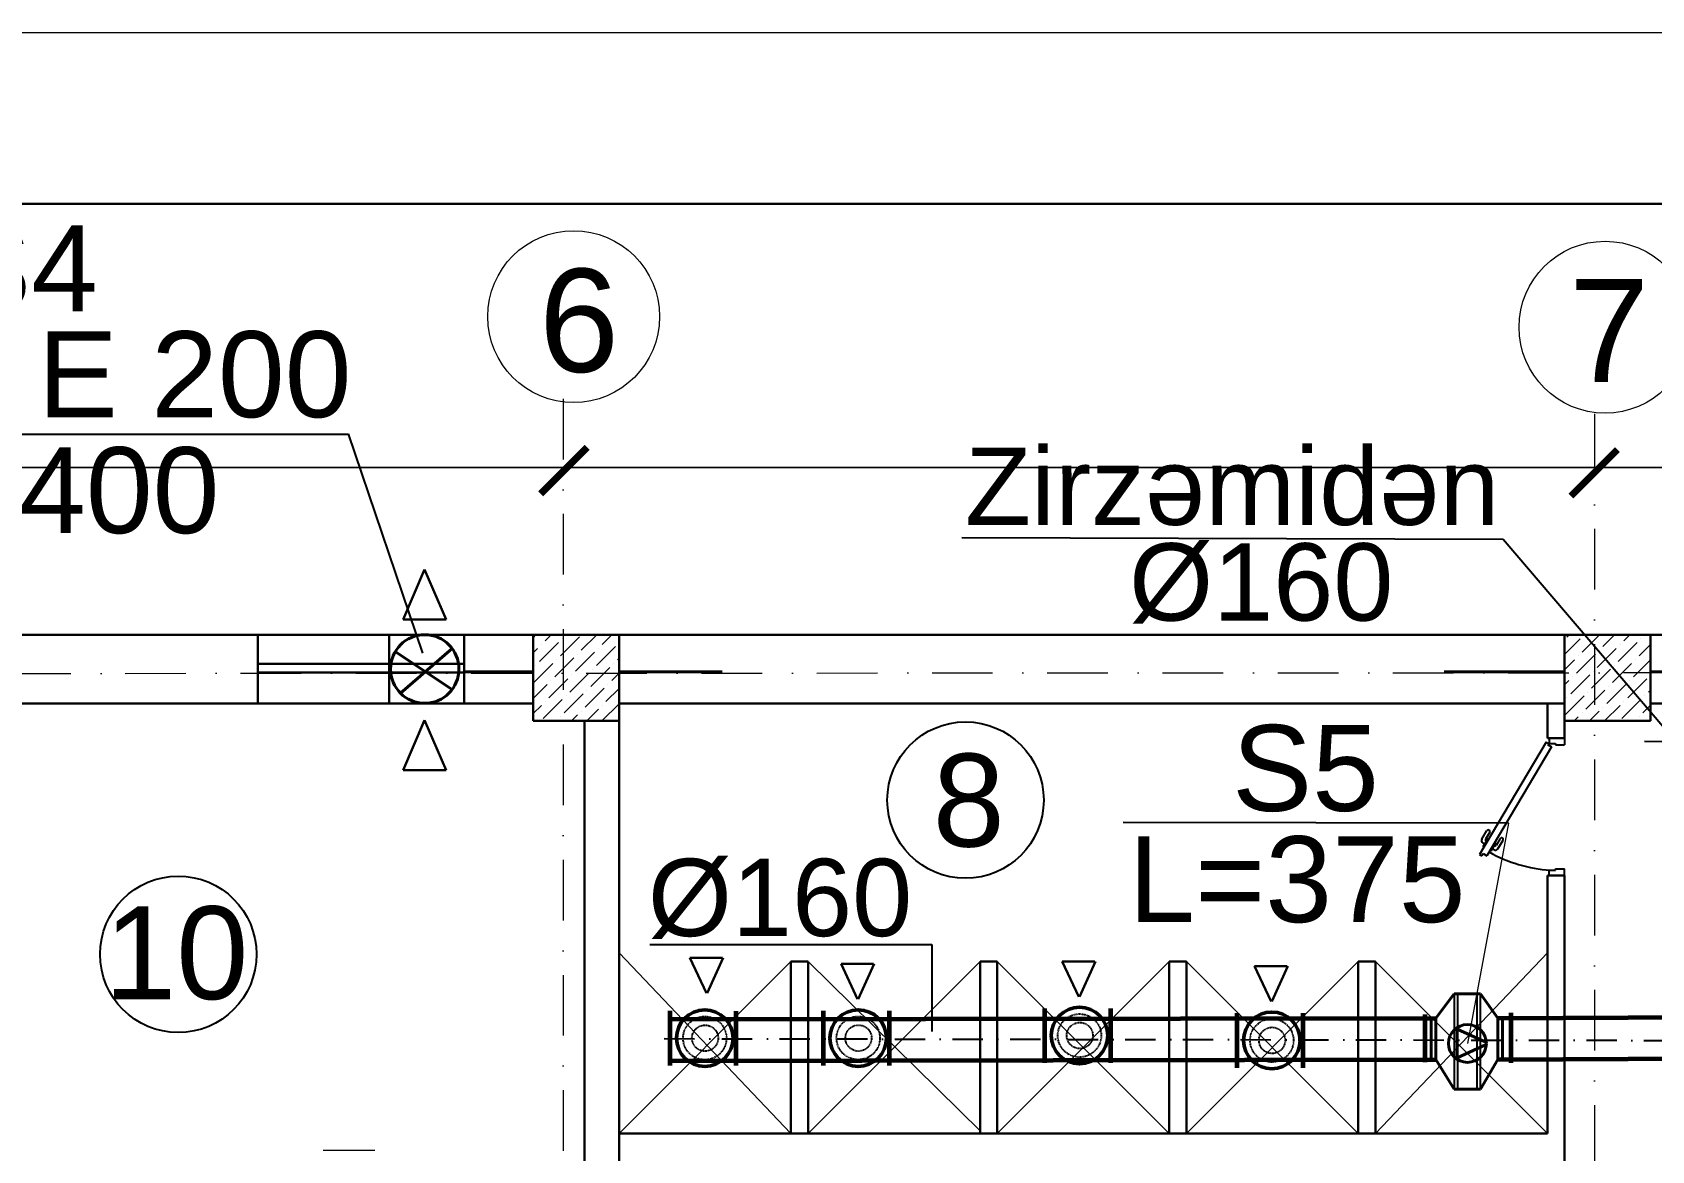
# Model space of a CAD drawing. Header units: millimetres. Extents: x 895788 to 1136524, y -21936 to 400945.
# Drawn here: x 1049184 to 1058603, y 182906 to 189410 of the extents above; entities that cross this region are included whole.
import ezdxf

# ---------------------------------------------------------------- set-up
doc = ezdxf.new("R2010")
doc.units = ezdxf.units.MM
doc.linetypes.add('Штрихпунктирная', pattern=[670.277762, 352.777767, -176.388884, 0, -141.111112])
doc.layers.add('0_ANNOT_Dimensions', color=7, linetype='Continuous')
doc.layers.add('2D-чертеж - Общий', color=7, linetype='Continuous')
for name, color, linetype, lineweight in [('LLLLLLLL', 7, 'Continuous', 30), ('аракясмя_Pen_No__1', 7, 'Continuous', 15), ('ДВЕРИ', 7, 'Continuous', 5), ('Конструктив - Ограждающий_Pen_No__241', 7, 'Continuous', 50), ('Конструктив - Ограждающий_Ном._пера__241', 7, 'Continuous', 50), ('невидимка_Ном._пера__241_Ном._пера__7', 7, 'Continuous', 60), ('оси_Ном._пера__1', 7, 'Continuous', 15), ('перегородка_Ном._пера__7', 7, 'Continuous', 60), ('перегородка_Ном._пера__7_Ном._пера__7', 7, 'Continuous', 60)]:
    doc.layers.add(name, color=color, linetype=linetype, lineweight=lineweight)
doc.styles.get("Standard").update_dxf_attribs({"font": 'arial.ttf', "height": 400})
doc.styles.add('Xrf-AF1053_LH$0$StyleROMANS', font='ROMANS.shx')
doc.styles.add('СГЕНЕРИР_СТИЛЬ_1', font='arial.ttf')
doc.linetypes.add('Xrf-AF1053_LH$0$Rigid Pavement', pattern='A,60,["XXXX",Xrf-AF1053_LH$0$StyleROMANS,S=2.54,R=0,X=5,Y=0],10', length=70)

# ---------------------------------------------------------------- blocks, each defined once
blk = doc.blocks.new('_ArchTick')
at = {"color": 0, "linetype": 'ByBlock', "const_width": 0.15}
blk.add_lwpolyline([(-0.5, -0.5), (0.5, 0.5)], dxfattribs=at)

msp = doc.modelspace()

# ---------------------------------------------------------------- linework, layer by layer
at = {"lineweight": 30}
msp.add_line((1020488.296, 188411.871), (1099331.354, 188411.871), dxfattribs=at)
at = {"color": 7}
msp.add_line((1051020.66, 187071.9), (1047471.567, 187071.018), dxfattribs=at)
for p, q in [((1051020.979, 187074.253), (1051453.706, 185798.185)), ((1072130.618, 186880.032), (1026639.395, 186874.706)), ((1057740.664, 186460.574), (1054590.97, 186470.835)), ((1058747.764, 185279.889), (1057740.664, 186460.574)), ((1057771.433, 184809.836), (1055528.785, 184813.392)), ((1052776.149, 184103.536), (1054416.185, 184103.536)), ((1054416.185, 184103.536), (1054416.185, 183599.155))]:
    msp.add_line(p, q)
at = {"color": 0, "lineweight": 30}
for p, q in [((1028597.151, 185905.584), (1069997.151, 185905.584)), ((1051696.67, 185905.584), (1050496.67, 185905.584)), ((1050496.67, 185905.584), (1050496.67, 185505.584)), ((1051696.67, 185505.584), (1051696.67, 185905.584)), ((1050496.67, 185505.584), (1049096.67, 185505.584)), ((1050496.67, 185505.584), (1051696.67, 185505.584)), ((1052096.956, 185505.584), (1051696.67, 185505.584)), ((1052596.956, 183005.584), (1052596.956, 185505.584)), ((1058096.956, 185505.584), (1052596.956, 185505.584)), ((1057996.956, 185505.584), (1057996.956, 185305.584)), ((1058096.956, 185305.584), (1058096.956, 185505.584)), ((1064097.346, 185505.584), (1058596.956, 185505.584)), ((1052396.956, 185405.584), (1052396.956, 182905.584)), ((1052396.956, 180005.579), (1052396.956, 185405.584)), ((1052396.956, 185405.584), (1052596.956, 185405.584)), ((1052596.956, 185405.584), (1052596.956, 180005.579)), ((1057996.956, 185305.584), (1058096.956, 185305.584)), ((1057996.956, 184505.584), (1058096.956, 184505.584)), ((1057996.956, 184505.584), (1057996.956, 183005.584)), ((1058096.956, 179705.579), (1058096.956, 184505.584)), ((1057996.956, 183005.584), (1052596.956, 183005.888))]:
    msp.add_line(p, q, dxfattribs=at)
at = {"color": 3, "lineweight": 30}
for p, q in [((1052596.956, 185905.584), (1052096.956, 185905.584)), ((1052096.956, 185905.584), (1052096.956, 185405.584)), ((1052596.956, 185405.584), (1052596.956, 185905.584)), ((1058596.956, 185905.584), (1058096.956, 185905.584)), ((1058096.956, 185905.584), (1058096.956, 185405.584)), ((1058596.956, 185405.584), (1058596.956, 185905.584)), ((1052096.956, 185405.584), (1052596.956, 185405.584)), ((1058096.956, 185405.584), (1058596.956, 185405.584))]:
    msp.add_line(p, q, dxfattribs=at)
at = {"lineweight": 9}
for p, q in [((1052096.956, 185889.153), (1052113.388, 185905.584)), ((1052134.251, 185749.672), (1052244.737, 185860.157)), ((1052145.3, 185849.108), (1052145.3, 185849.108)), ((1052167.397, 185871.205), (1052201.776, 185905.584)), ((1052255.785, 185782.817), (1052366.271, 185893.303)), ((1052266.834, 185882.254), (1052266.834, 185882.254)), ((1052288.931, 185904.351), (1052290.164, 185905.584)), ((1052377.319, 185815.963), (1052466.941, 185905.584)), ((1052498.853, 185849.108), (1052555.329, 185905.584)), ((1058096.956, 185791.171), (1058188.039, 185882.254)), ((1058110.699, 185893.303), (1058122.981, 185905.584)), ((1058199.088, 185804.914), (1058299.758, 185905.584)), ((1058210.136, 185904.351), (1058210.136, 185904.351)), ((1058320.622, 185838.06), (1058388.146, 185905.584)), ((1058409.01, 185749.672), (1058519.495, 185860.157)), ((1058420.058, 185849.108), (1058420.058, 185849.108)), ((1058442.156, 185871.205), (1058476.534, 185905.584)), ((1058530.544, 185782.817), (1058596.956, 185849.229)), ((1058541.592, 185882.254), (1058541.592, 185882.254)), ((1058563.69, 185904.351), (1058564.923, 185905.584)), ((1052096.956, 185800.764), (1052123.203, 185827.011)), ((1052222.64, 185661.283), (1052333.125, 185771.769)), ((1052233.688, 185760.72), (1052233.688, 185760.72)), ((1052344.174, 185694.429), (1052454.659, 185804.914)), ((1052355.222, 185793.866), (1052355.222, 185793.866)), ((1052465.708, 185727.574), (1052576.193, 185838.06)), ((1052476.756, 185827.011), (1052476.756, 185827.011)), ((1052587.242, 185760.72), (1052596.956, 185770.434)), ((1058096.956, 185702.782), (1058154.893, 185760.72)), ((1058165.942, 185683.38), (1058276.427, 185793.866)), ((1058176.991, 185782.817), (1058176.991, 185782.817)), ((1058287.476, 185716.526), (1058397.961, 185827.011)), ((1058298.524, 185815.963), (1058298.524, 185815.963)), ((1058497.398, 185661.283), (1058596.956, 185760.841)), ((1058508.447, 185760.72), (1058508.447, 185760.72)), ((1052101.106, 185628.138), (1052211.591, 185738.623)), ((1052112.154, 185727.574), (1052112.154, 185727.574)), ((1052311.028, 185572.895), (1052421.514, 185683.38)), ((1052322.077, 185672.332), (1052322.077, 185672.332)), ((1052432.562, 185606.04), (1052543.048, 185716.526)), ((1052443.611, 185705.477), (1052443.611, 185705.477)), ((1052554.096, 185639.186), (1052596.956, 185682.046)), ((1052565.145, 185738.623), (1052565.145, 185738.623)), ((1058132.796, 185561.846), (1058243.282, 185672.332)), ((1058143.845, 185661.283), (1058143.845, 185661.283)), ((1058254.33, 185594.992), (1058364.816, 185705.477)), ((1058265.379, 185694.429), (1058265.379, 185694.429)), ((1058375.864, 185628.138), (1058486.35, 185738.623)), ((1058386.913, 185727.574), (1058386.913, 185727.574)), ((1058596.835, 185672.332), (1058596.835, 185672.332)), ((1052096.956, 185535.599), (1052178.446, 185617.089)), ((1052189.494, 185539.749), (1052299.98, 185650.235)), ((1052200.543, 185639.186), (1052200.543, 185639.186)), ((1052277.882, 185451.361), (1052388.368, 185561.846)), ((1052399.416, 185484.506), (1052509.902, 185594.992)), ((1052410.465, 185583.943), (1052410.465, 185583.943)), ((1052520.95, 185517.652), (1052596.956, 185593.657)), ((1052531.999, 185617.089), (1052531.999, 185617.089)), ((1058096.956, 185614.394), (1058121.748, 185639.186)), ((1058221.185, 185473.458), (1058331.67, 185583.943)), ((1058232.233, 185572.895), (1058232.233, 185572.895)), ((1058342.719, 185506.604), (1058453.204, 185617.089)), ((1058353.767, 185606.04), (1058353.767, 185606.04)), ((1058464.253, 185539.749), (1058574.738, 185650.235)), ((1058475.301, 185639.186), (1058475.301, 185639.186)), ((1058585.787, 185572.895), (1058596.956, 185584.064)), ((1052096.956, 185447.211), (1052145.3, 185495.555)), ((1052156.348, 185418.215), (1052266.834, 185528.701)), ((1052167.397, 185517.652), (1052167.397, 185517.652)), ((1052288.931, 185550.798), (1052288.931, 185550.798)), ((1052377.319, 185462.409), (1052377.319, 185462.409)), ((1052408.883, 185405.584), (1052476.756, 185473.458)), ((1052497.271, 185405.584), (1052596.956, 185505.269)), ((1052498.853, 185495.555), (1052498.853, 185495.555)), ((1058099.651, 185440.312), (1058210.136, 185550.798)), ((1058110.699, 185539.749), (1058110.699, 185539.749)), ((1058241.7, 185405.584), (1058298.524, 185462.409)), ((1058320.622, 185484.506), (1058320.622, 185484.506)), ((1058330.088, 185405.584), (1058420.058, 185495.555)), ((1058431.107, 185418.215), (1058541.592, 185528.701)), ((1058442.156, 185517.652), (1058442.156, 185517.652)), ((1058552.641, 185451.361), (1058596.956, 185495.676)), ((1058563.69, 185550.798), (1058563.69, 185550.798)), ((1052232.106, 185405.584), (1052233.688, 185407.167)), ((1052255.785, 185429.264), (1052255.785, 185429.264)), ((1052320.494, 185405.584), (1052355.222, 185440.312)), ((1052587.242, 185407.167), (1052587.242, 185407.167)), ((1058153.311, 185405.584), (1058176.991, 185429.264)), ((1058199.088, 185451.361), (1058199.088, 185451.361)), ((1058506.865, 185405.584), (1058508.447, 185407.167)), ((1058530.544, 185429.264), (1058530.544, 185429.264)), ((1058595.253, 185405.584), (1058596.956, 185407.287))]:
    msp.add_line(p, q, dxfattribs=at)
at = {"color": 146, "lineweight": 30, "true_color": 0x105689}
for p, q in [((1050496.67, 185736.722), (1050496.67, 185686.722)), ((1051696.67, 185736.722), (1050496.67, 185736.722)), ((1050496.67, 185686.722), (1051696.67, 185686.722)), ((1051696.67, 185686.722), (1051696.67, 185736.722))]:
    msp.add_line(p, q, dxfattribs=at)
at = {"lineweight": 40}
for p, q in [((1051696.67, 185691.076), (1052097.132, 185691.076)), ((1052596.956, 185691.076), (1053196.67, 185691.076)), ((1058096.956, 185691.076), (1057396.67, 185691.076)), ((1059496.974, 185691.076), (1058596.956, 185691.076))]:
    msp.add_line(p, q, dxfattribs=at)
at = {"linetype": 'Штрихпунктирная', "ltscale": 0.5}
for p, q in [((1058562.482, 185287.015), (1059759.358, 185277.741)), ((1052860.02, 183556.999), (1058961.667, 183546.083))]:
    msp.add_line(p, q, dxfattribs=at)
at = {"color": 7, "lineweight": 0}
msp.add_line((1057771.433, 184809.836), (1057531.953, 183528.954), dxfattribs=at)
at = {"color": 7, "lineweight": 30}
for p, q in [((1053009.216, 184027.417), (1053198.594, 184027.417)), ((1053105.156, 183822.011), (1053009.216, 184027.417)), ((1053202.332, 184027.417), (1053108.894, 183822.011)), ((1053888.112, 183991.518), (1054077.491, 183991.518)), ((1053984.053, 183786.113), (1053888.112, 183991.518)), ((1054081.228, 183991.518), (1053987.79, 183786.113)), ((1055175.364, 184006.199), (1055364.743, 184006.199)), ((1055271.304, 183800.794), (1055175.364, 184006.199)), ((1055368.48, 184006.199), (1055275.042, 183800.794)), ((1056293.966, 183978.107), (1056483.345, 183978.107)), ((1056389.906, 183772.702), (1056293.966, 183978.107)), ((1056487.082, 183978.107), (1056393.644, 183772.702))]:
    msp.add_line(p, q, dxfattribs=at)
at = {"color": 5, "lineweight": 60}
for p, q in [((1052894.052, 183670.003), (1057347.622, 183676.216)), ((1052894.309, 183400.91), (1052894.309, 183717.691)), ((1053277.374, 183400.798), (1053277.374, 183717.579)), ((1053786.827, 183401.315), (1053786.827, 183718.096)), ((1054169.893, 183401.203), (1054169.893, 183717.984)), ((1055074.079, 183415.996), (1055074.079, 183732.777)), ((1055457.144, 183415.884), (1055457.144, 183732.665)), ((1056192.681, 183387.904), (1056192.681, 183704.685)), ((1056575.746, 183387.792), (1056575.746, 183704.573)), ((1057287.046, 183420.607), (1057286.972, 183697.183)), ((1057706.407, 183676.216), (1058922.98, 183681.415)), ((1057786.555, 183416.782), (1057786.555, 183706.308)), ((1052897.127, 183427.186), (1057348.244, 183435.937)), ((1057706.145, 183436.326), (1059019.694, 183441.683))]:
    msp.add_line(p, q, dxfattribs=at)
at = {"color": 0, "lineweight": 25}
for centre in [(1054612.311, 184944.472), (1050033.089, 184047.359)]:
    msp.add_circle(centre, 454.873, dxfattribs=at)
at = {"color": 171, "linetype": 'Xrf-AF1053_LH$0$Rigid Pavement', "lineweight": 50, "ltscale": 0.01}
for centre in [(1053095.755, 183559.736), (1053988.273, 183560.141), (1055275.525, 183574.822), (1056394.127, 183546.73)]:
    msp.add_circle(centre, 164.584, dxfattribs=at)
at = {"color": 7, "linetype": 'Штрихпунктирная', "ltscale": 0.01}
for centre, radius in [((1053095.755, 183559.736), 126.007), ((1053988.273, 183560.141), 126.007), ((1055275.525, 183574.822), 126.007), ((1056394.127, 183546.73), 126.007), ((1053097.321, 183559.736), 76.032), ((1053989.839, 183560.141), 76.032), ((1055277.091, 183574.822), 76.032), ((1056395.693, 183546.73), 76.032)]:
    msp.add_circle(centre, radius, dxfattribs=at)
at = {"layer": '0_ANNOT_Dimensions', "lineweight": 9}
for p, q in [((1050772.12, 185505.584), (1050878.555, 185505.584)), ((1052596.956, 184504.135), (1052596.956, 184219.534)), ((1052597.503, 184504.135), (1052597.503, 184219.534)), ((1052397.503, 183920.784), (1052397.503, 184222.034)), ((1056696.835, 183005.657), (1056399.514, 183005.657)), ((1056696.835, 183005.657), (1056399.514, 183005.657)), ((1051177.305, 182905.584), (1050876.055, 182905.584))]:
    msp.add_line(p, q, dxfattribs=at)
at = {"layer": '2D-чертеж - Общий', "lineweight": 40}
for p, q in [((1057347.619, 183676.211), (1057454.787, 183816.69)), ((1057454.787, 183816.69), (1057607.275, 183816.731)), ((1057607.275, 183816.731), (1057709.513, 183676.199)), ((1057347.548, 183676.219), (1057321.338, 183676.212)), ((1057321.338, 183676.212), (1057321.467, 183436.119)), ((1057347.613, 183436.129), (1057347.619, 183676.211)), ((1057735.723, 183676.206), (1057709.513, 183676.199)), ((1057709.513, 183676.199), (1057709.573, 183436.331)), ((1057735.782, 183436.338), (1057735.794, 183676.202)), ((1057473.249, 183445.503), (1057473.204, 183612.638)), ((1057473.204, 183612.638), (1057636.039, 183538.316)), ((1057709.57, 183436.327), (1057709.518, 183649.067)), ((1057709.633, 183436.327), (1057709.518, 183649.067)), ((1057735.782, 183436.338), (1057735.728, 183649.074)), ((1057735.728, 183649.074), (1057735.782, 183436.338)), ((1057735.782, 183436.338), (1057735.728, 183649.074)), ((1057735.728, 183649.074), (1057735.782, 183436.338)), ((1057636.301, 183520.169), (1057473.249, 183445.503)), ((1057321.403, 183436.122), (1057347.613, 183436.129)), ((1057348.125, 183436.129), (1057454.934, 183263.508)), ((1057607.423, 183263.548), (1057709.573, 183436.331)), ((1057709.573, 183436.331), (1057735.782, 183436.338)), ((1057454.934, 183263.508), (1057607.423, 183263.548))]:
    msp.add_line(p, q, dxfattribs=at)
at = {"layer": '2D-чертеж - Общий'}
for p, q in [((1057454.787, 183816.69), (1057454.934, 183263.508)), ((1057475.992, 183263.513), (1057475.844, 183816.696)), ((1057586.218, 183816.725), (1057586.366, 183263.543)), ((1057607.423, 183263.548), (1057607.275, 183816.731))]:
    msp.add_line(p, q, dxfattribs=at)
at = {"layer": '2D-чертеж - Общий', "lineweight": 40}
msp.add_circle((1057531.953, 183528.954), 110.101, dxfattribs=at)
at = {"layer": 'LLLLLLLL', "color": 0, "linetype": 'Continuous', "lineweight": 30, "ltscale": 50}
for p, q in [((1051341.749, 185995.401), (1051464.506, 186285.401)), ((1051464.506, 186285.401), (1051591.749, 185995.401)), ((1051591.749, 185995.401), (1051341.749, 185995.401)), ((1051341.749, 185118.432), (1051464.506, 185408.432)), ((1051464.506, 185408.432), (1051591.749, 185118.432)), ((1051591.749, 185118.432), (1051341.749, 185118.432))]:
    msp.add_line(p, q, dxfattribs=at)
at = {"layer": 'LLLLLLLL', "color": 0, "linetype": 'Continuous', "lineweight": 40, "ltscale": 50}
for p, q in [((1051295.798, 185806.945), (1051625.798, 185586.945)), ((1051625.798, 185826.945), (1051325.798, 185566.945))]:
    msp.add_line(p, q, dxfattribs=at)
at = {"layer": 'LLLLLLLL', "color": 5, "linetype": 'Continuous', "lineweight": 40, "ltscale": 50}
msp.add_circle((1051466.709, 185706.945), 199.089, dxfattribs=at)
at = {"layer": 'аракясмя_Pen_No__1', "color": 7, "linetype": 'Continuous', "lineweight": 15}
for p, q in [((1053596.228, 183005.584), (1052598.525, 184055.584)), ((1056996.956, 183005.584), (1057996.956, 184055.584)), ((1052596.956, 183005.888), (1053596.228, 184005.584)), ((1053696.956, 183005.584), (1054696.956, 184005.584)), ((1054702.298, 183017.453), (1053699.516, 184002.765)), ((1054796.956, 183005.584), (1055796.956, 184005.584)), ((1055796.956, 183005.584), (1054796.956, 184005.584)), ((1055896.956, 183005.584), (1056896.956, 184005.584)), ((1056896.956, 183005.584), (1055896.956, 184005.584)), ((1057996.956, 183005.584), (1056996.956, 184005.584))]:
    msp.add_line(p, q, dxfattribs=at)
at = {"layer": 'ДВЕРИ', "color": 251, "lineweight": 25, "true_color": 0x636466}
for p, q in [((1057990.984, 185281.407), (1057602.519, 184627.503)), ((1057990.984, 185281.407), (1058002.721, 185274.435)), ((1058002.721, 185274.435), (1057998.666, 185267.61)), ((1058008.308, 185305.584), (1058008.308, 185273.833)), ((1058008.308, 185305.584), (1058008.308, 185273.833)), ((1058008.308, 185273.833), (1058045.116, 185273.833)), ((1058045.116, 185273.833), (1058045.116, 185265.895)), ((1058096.956, 185305.584), (1058096.956, 185265.895)), ((1058021.052, 185254.311), (1057644.753, 184620.879)), ((1057998.666, 185267.61), (1058021.052, 185254.311)), ((1058045.116, 185265.895), (1058096.393, 185265.895)), ((1057615.129, 184717.166), (1057645.111, 184767.633)), ((1057624.261, 184673.593), (1057653.802, 184723.321)), ((1057661.464, 184757.918), (1057637.139, 184716.973)), ((1057653.802, 184723.321), (1057657.825, 184720.93)), ((1057655.989, 184770.403), (1057658.694, 184768.797)), ((1057722.871, 184721.438), (1057698.546, 184680.493)), ((1057709.243, 184661.256), (1057739.224, 184711.723)), ((1057736.454, 184722.602), (1057733.749, 184724.208)), ((1057602.519, 184627.503), (1057616.17, 184619.393)), ((1057616.17, 184619.393), (1057624.279, 184633.042)), ((1057632.903, 184688.141), (1057620.67, 184695.408)), ((1057628.284, 184671.203), (1057624.261, 184673.593)), ((1057624.279, 184633.042), (1057644.75, 184620.881)), ((1057639.91, 184706.094), (1057642.614, 184704.488)), ((1057667.245, 184648.057), (1057662.551, 184650.846)), ((1057696.787, 184697.784), (1057667.245, 184648.057)), ((1057675.888, 184662.605), (1057687.485, 184655.715)), ((1057687.668, 184677.723), (1057685.599, 184678.952)), ((1057692.128, 184700.552), (1057696.787, 184697.784)), ((1058008.308, 184505.828), (1058008.308, 184537.521)), ((1058008.308, 184537.521), (1058045.116, 184537.521)), ((1058045.116, 184537.521), (1058045.116, 184545.459)), ((1058045.116, 184545.459), (1058096.956, 184545.459)), ((1058096.956, 184505.828), (1058096.956, 184545.459))]:
    msp.add_line(p, q, dxfattribs=at)
for centre, radius, start, end in [((1057628.778, 184709.057), 15.876, 149.2867078, 239.2867078), ((1057643.964, 184712.919), 7.938, 149.2867078, 239.2867078), ((1057651.935, 184763.579), 7.938, 59.2867078, 149.2867078), ((1057654.639, 184761.972), 7.938, 329.2867078, 59.2867078), ((1057729.695, 184717.384), 7.938, 59.2867078, 149.2867078), ((1057732.399, 184715.777), 7.938, 329.2867078, 59.2867078), ((1058063.062, 185357.084), 821.192, 240.4294112, 266.5923451), ((1057695.594, 184669.364), 15.876, 239.2867078, 329.2867078), ((1057691.722, 184684.547), 7.938, 239.2867078, 329.2867078)]:
    msp.add_arc(centre, radius, start, end, dxfattribs=at)
at = {"layer": 'Конструктив - Ограждающий_Pen_No__241', "color": 7, "linetype": 'Continuous', "lineweight": 30, "flags": 128}
for points in [[(1053696.956, 184005.584), (1053596.956, 184005.584)], [(1053596.956, 184005.584), (1053596.956, 183005.584)], [(1053696.956, 183005.584), (1053696.956, 184005.584)], [(1054796.956, 184005.584), (1054696.956, 184005.584)], [(1054696.956, 184005.584), (1054696.956, 183005.584)], [(1054796.956, 183005.584), (1054796.956, 184005.584)], [(1055896.956, 184005.584), (1055796.956, 184005.584)], [(1055796.956, 184005.584), (1055796.956, 183005.584)], [(1055896.956, 183005.584), (1055896.956, 184005.584)], [(1056996.956, 184005.584), (1056896.956, 184005.584)], [(1056896.956, 184005.584), (1056896.956, 183005.584)], [(1056996.956, 183005.584), (1056996.956, 184005.584)]]:
    msp.add_lwpolyline(points, dxfattribs=at)
at = {"layer": 'Конструктив - Ограждающий_Ном._пера__241', "linetype": 'Continuous', "lineweight": 30}
for p, q in [((1051260.54, 185905.778), (1051260.54, 185785.778)), ((1051260.54, 185785.778), (1051260.54, 185735.778)), ((1051260.54, 185735.778), (1051260.54, 185505.778))]:
    msp.add_line(p, q, dxfattribs=at)
at = {"layer": 'невидимка_Ном._пера__241_Ном._пера__7', "linetype": 'Continuous', "lineweight": 20}
msp.add_line((1016496.242, 189409.884), (1100329.368, 189409.884), dxfattribs=at)
at = {"layer": 'оси_Ном._пера__1', "linetype": 'Штрихпунктирная'}
msp.add_line((1022239.37, 185669.263), (1070427.837, 185691.076), dxfattribs=at)
at = {"layer": 'оси_Ном._пера__1', "linetype": 'Штрихпунктирная', "flags": 128}
for points in [[(1052271.009, 187278.933), (1052272.084, 146959.652), (1052270.921, 145367.466)], [(1058270.921, 187191.899), (1058270.921, 150751.414), (1058270.921, 145367.466)]]:
    msp.add_lwpolyline(points, dxfattribs=at)
at = {"layer": 'оси_Ном._пера__1', "linetype": 'Continuous'}
for centre in [(1052332.78, 187756.407), (1058332.78, 187695.061)]:
    msp.add_circle(centre, 500, dxfattribs=at)

# ---------------------------------------------------------------- block references
at = {"xscale": 270, "yscale": 270, "zscale": 270}
for p in [(1052276.136, 186861.399), (1058269.309, 186848.027)]:
    msp.add_blockref('_ArchTick', p, dxfattribs=at)

# ---------------------------------------------------------------- texts
at = {"color": 7}
for s, p in [('S4', (1048710.962, 187787.723)), ('OV 2 E 200', (1047429.914, 187171.515)), ('S5', (1056162.815, 184881.257))]:
    msp.add_text(s, height=500, dxfattribs=at).set_placement(p)
at = {"color": 0}
for s, p in [('L=400', (1048310.733, 186497.185)), ('L=375', (1055559.666, 184234.387))]:
    msp.add_text(s, height=500, dxfattribs=at).set_placement(p)
for s, p in [('Zirzəmidən', (1054609.7, 186544.851)), ('Ø160', (1055563.664, 185988.337)), ('Ø160', (1052764.786, 184153.143))]:
    msp.add_text(s, height=450).set_placement(p)
at = {"layer": 'перегородка_Ном._пера__7', "lineweight": 50, "style": 'СГЕНЕРИР_СТИЛЬ_1'}
for s, p in [('8', (1054421.468, 184674.102)), ('10', (1049601.818, 183786.378))]:
    msp.add_text(s, height=540, dxfattribs=at).set_placement(p)
at = {"layer": 'перегородка_Ном._пера__7_Ном._пера__7', "lineweight": 50, "style": 'СГЕНЕРИР_СТИЛЬ_1'}
for s, p in [('6', (1052131.027, 187434.853)), ('7', (1058122.842, 187375.963))]:
    msp.add_text(s, height=600, dxfattribs=at).set_placement(p)

doc.saveas('drawing.dxf')
